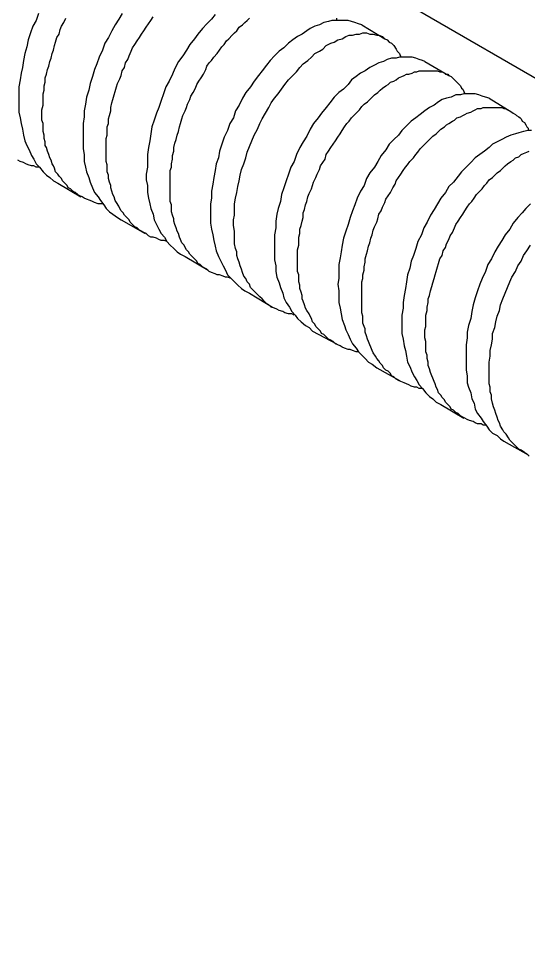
# Model space of a CAD drawing. Extents: x 23 to 317, y -101 to 289.
# Drawn here: x 129.82 to 136.5, y 45.34 to 57.37 of the extents above; entities that cross this region are included whole.
import ezdxf

# ---------------------------------------------------------------- set-up
doc = ezdxf.new("R2010")
doc.units = 0
doc.layers.get('0').update_dxf_attribs({"linetype": 'CONTINUOUS'})

msp = doc.modelspace()

# ---------------------------------------------------------------- linework, layer by layer
at = {"color": 7}
for points in [[(128.16316, 61.460842), (159.261851, 43.495044)], [(130.084315, 57.438424), (130.054297, 57.34837), (130.009269, 57.273325), (129.979251, 57.183271), (129.949233, 57.093217), (129.934224, 57.003163), (129.904206, 56.913108), (129.889197, 56.823054), (129.874188, 56.733), (129.859179, 56.657955), (129.84417, 56.567901), (129.829161, 56.477847), (129.829161, 56.387793), (129.829161, 56.312748), (129.829161, 56.222694), (129.829161, 56.147648), (129.84417, 56.072603), (129.859179, 55.997558), (129.874188, 55.922513), (129.889197, 55.847468), (129.904206, 55.772423), (129.934224, 55.712387), (129.964242, 55.652351), (129.99426, 55.577306), (130.024279, 55.532279), (130.054297, 55.472242), (130.099324, 55.427215), (130.144351, 55.367179), (130.189378, 55.322152), (130.234405, 55.292134), (130.279432, 55.247107), (130.339468, 55.217089)], [(131.179973, 57.438424), (131.134946, 57.363379), (131.089919, 57.288334), (131.044892, 57.213289), (130.999865, 57.123235), (130.954838, 57.04819), (130.92482, 56.958136), (130.879793, 56.868081), (130.849775, 56.778027), (130.819757, 56.702982), (130.789739, 56.612928), (130.759721, 56.522874), (130.744712, 56.43282), (130.714693, 56.342766), (130.699684, 56.252712), (130.684675, 56.162657), (130.684675, 56.087612), (130.669666, 55.997558), (130.669666, 55.907504), (130.669666, 55.832459), (130.669666, 55.742405), (130.669666, 55.66736), (130.684675, 55.592315), (130.684675, 55.502261), (130.699684, 55.427215), (130.714693, 55.367179), (130.744712, 55.292134), (130.759721, 55.232098), (130.789739, 55.157053), (130.819757, 55.097017), (130.864784, 55.036981), (130.894802, 54.991954), (130.939829, 54.931918), (130.969847, 54.886891), (131.014874, 54.841864), (131.059901, 54.811846), (131.119937, 54.766819), (131.164964, 54.7368)], [(132.395704, 57.423415), (132.350677, 57.363379), (132.290641, 57.303343), (132.230605, 57.243307), (132.170568, 57.168262), (132.125541, 57.108226), (132.065505, 57.033181), (132.020478, 56.958136), (131.975451, 56.88309), (131.915415, 56.808045), (131.870388, 56.717991), (131.84037, 56.642946), (131.795343, 56.552892), (131.750316, 56.477847), (131.720298, 56.387793), (131.69028, 56.297739), (131.660262, 56.207685), (131.630244, 56.132639), (131.600226, 56.042585), (131.570208, 55.952531), (131.555199, 55.862477), (131.54019, 55.772423), (131.525181, 55.682369), (131.510172, 55.592315), (131.510172, 55.51727), (131.510172, 55.427215), (131.495163, 55.337161), (131.495163, 55.262116), (131.510172, 55.187071), (131.510172, 55.097017), (131.525181, 55.021972), (131.54019, 54.946927), (131.555199, 54.886891), (131.585217, 54.811846), (131.600226, 54.7368), (131.630244, 54.676764), (131.660262, 54.616728), (131.69028, 54.556692), (131.735307, 54.511665), (131.765325, 54.451629), (131.810352, 54.406602), (131.855379, 54.361575), (131.900406, 54.316548), (131.945433, 54.28653), (132.005469, 54.256512)], [(130.92482, 54.946927), (130.894802, 54.946927), (130.864784, 54.946927), (130.819757, 54.961936), (130.789739, 54.976945), (130.759721, 54.991954), (130.714693, 55.006963), (130.684675, 55.021972), (130.654657, 55.036981), (130.624639, 55.05199), (130.594621, 55.066999), (130.564603, 55.097017), (130.534585, 55.112026), (130.504567, 55.142044), (130.474549, 55.157053), (130.45954, 55.187071), (130.429522, 55.217089), (130.399504, 55.247107), (130.384495, 55.277125), (130.354477, 55.307143), (130.339468, 55.337161), (130.30945, 55.367179), (130.294441, 55.412206), (130.279432, 55.442224), (130.264423, 55.472242), (130.249414, 55.51727), (130.234405, 55.547288), (130.219396, 55.592315), (130.204387, 55.637342), (130.189378, 55.682369), (130.174369, 55.712387), (130.174369, 55.757414), (130.15936, 55.802441), (130.15936, 55.847468), (130.144351, 55.892495), (130.144351, 55.937522), (130.144351, 55.997558), (130.129342, 56.042585), (130.129342, 56.087612), (130.129342, 56.132639), (130.129342, 56.177666), (130.144351, 56.237703), (130.144351, 56.28273), (130.144351, 56.342766), (130.144351, 56.387793), (130.15936, 56.43282), (130.15936, 56.492856), (130.174369, 56.537883), (130.174369, 56.597919), (130.189378, 56.642946), (130.204387, 56.702982), (130.219396, 56.748009), (130.234405, 56.808045), (130.249414, 56.853072), (130.264423, 56.913108), (130.279432, 56.958136), (130.294441, 57.018172), (130.30945, 57.063199), (130.324459, 57.123235), (130.354477, 57.168262), (130.369486, 57.228298), (130.384495, 57.273325), (130.414513, 57.318352), (130.444531, 57.378388)], [(131.765325, 54.451629), (131.735307, 54.466638), (131.69028, 54.466638), (131.660262, 54.481647), (131.630244, 54.496656), (131.585217, 54.511665), (131.555199, 54.511665), (131.525181, 54.526674), (131.495163, 54.556692), (131.465145, 54.571701), (131.435126, 54.58671), (131.405108, 54.601719), (131.37509, 54.631737), (131.345072, 54.646746), (131.315054, 54.676764), (131.285036, 54.706782), (131.270027, 54.7368), (131.240009, 54.766819), (131.209991, 54.796837), (131.194982, 54.826855), (131.164964, 54.856873), (131.149955, 54.886891), (131.134946, 54.916909), (131.104928, 54.961936), (131.089919, 54.991954), (131.07491, 55.036981), (131.059901, 55.066999), (131.044892, 55.112026), (131.029883, 55.157053), (131.029883, 55.187071), (131.014874, 55.232098), (130.999865, 55.277125), (130.999865, 55.322152), (130.984856, 55.367179), (130.984856, 55.412206), (130.984856, 55.457233), (130.969847, 55.502261), (130.969847, 55.547288), (130.969847, 55.607324), (130.969847, 55.652351), (130.969847, 55.697378), (130.969847, 55.742405), (130.969847, 55.802441), (130.984856, 55.847468), (130.984856, 55.907504), (130.984856, 55.952531), (130.999865, 55.997558), (130.999865, 56.057594), (131.014874, 56.102621), (131.029883, 56.162657), (131.029883, 56.207685), (131.044892, 56.267721), (131.059901, 56.312748), (131.07491, 56.372784), (131.089919, 56.417811), (131.104928, 56.477847), (131.119937, 56.522874), (131.149955, 56.58291), (131.164964, 56.627937), (131.179973, 56.687973), (131.209991, 56.733), (131.225, 56.793036), (131.255018, 56.838063), (131.270027, 56.88309), (131.300045, 56.943127), (131.315054, 56.988154), (131.345072, 57.033181), (131.37509, 57.078208), (131.405108, 57.123235), (131.435126, 57.168262), (131.465145, 57.213289), (131.495163, 57.258316), (131.525181, 57.303343), (131.555199, 57.34837), (131.585217, 57.393397)], [(132.60583, 53.97134), (132.560803, 53.986349), (132.530785, 53.986349), (132.500767, 54.001358), (132.45574, 54.016367), (132.425722, 54.016367), (132.395704, 54.031376), (132.350677, 54.046386), (132.320659, 54.061395), (132.290641, 54.091413), (132.260623, 54.106422), (132.230605, 54.121431), (132.200587, 54.151449), (132.170568, 54.166458), (132.155559, 54.196476), (132.125541, 54.226494), (132.095523, 54.256512), (132.065505, 54.28653), (132.050496, 54.316548), (132.020478, 54.346566), (132.005469, 54.376584), (131.99046, 54.406602), (131.960442, 54.43662), (131.945433, 54.481647), (131.930424, 54.511665), (131.915415, 54.556692), (131.900406, 54.58671), (131.885397, 54.631737), (131.870388, 54.676764), (131.855379, 54.721791), (131.855379, 54.751809), (131.84037, 54.796837), (131.825361, 54.841864), (131.825361, 54.886891), (131.825361, 54.931918), (131.810352, 54.976945), (131.810352, 55.036981), (131.810352, 55.082008), (131.810352, 55.127035), (131.810352, 55.172062), (131.810352, 55.217089), (131.810352, 55.277125), (131.810352, 55.322152), (131.810352, 55.382188), (131.825361, 55.427215), (131.825361, 55.472242), (131.84037, 55.532279), (131.84037, 55.577306), (131.855379, 55.637342), (131.855379, 55.682369), (131.870388, 55.742405), (131.885397, 55.787432), (131.900406, 55.847468), (131.915415, 55.892495), (131.930424, 55.952531), (131.945433, 55.997558), (131.960442, 56.057594), (131.975451, 56.102621), (132.005469, 56.162657), (132.020478, 56.207685), (132.035487, 56.252712), (132.065505, 56.312748), (132.080514, 56.357775), (132.110532, 56.402802), (132.14055, 56.462838), (132.155559, 56.507865), (132.185578, 56.552892), (132.215596, 56.597919), (132.245614, 56.642946), (132.275632, 56.702982), (132.290641, 56.748009), (132.320659, 56.793036), (132.350677, 56.823054), (132.380695, 56.868081), (132.425722, 56.913108), (132.45574, 56.958136), (132.485758, 57.003163), (132.515776, 57.033181), (132.545794, 57.078208), (132.575812, 57.108226), (132.620839, 57.153253), (132.650857, 57.183271), (132.680875, 57.213289), (132.710893, 57.258316), (132.75592, 57.288334), (132.785938, 57.318352), (132.815956, 57.34837), (132.845974, 57.378388)], [(134.316858, 57.288334), (134.271831, 57.303343), (134.226804, 57.318352), (134.181777, 57.333361), (134.13675, 57.34837), (134.091723, 57.34837), (134.031687, 57.34837), (133.98666, 57.34837), (133.926624, 57.34837), (133.881597, 57.333361), (133.821561, 57.318352), (133.761525, 57.288334), (133.701489, 57.273325), (133.641453, 57.243307), (133.596425, 57.213289), (133.536389, 57.168262), (133.476353, 57.138244), (133.416317, 57.093217), (133.356281, 57.04819), (133.296245, 56.988154), (133.236209, 56.943127), (133.176173, 56.88309), (133.116137, 56.823054), (133.07111, 56.763018), (133.011074, 56.687973), (132.966047, 56.627937), (132.906011, 56.552892), (132.860983, 56.477847), (132.800947, 56.402802), (132.75592, 56.327757), (132.710893, 56.237703), (132.665866, 56.162657), (132.635848, 56.072603), (132.590821, 55.997558), (132.560803, 55.907504), (132.515776, 55.81745), (132.485758, 55.727396), (132.45574, 55.637342), (132.440731, 55.547288), (132.410713, 55.472242), (132.395704, 55.382188), (132.380695, 55.292134), (132.365686, 55.20208), (132.350677, 55.112026), (132.350677, 55.021972), (132.335668, 54.946927), (132.335668, 54.856873), (132.335668, 54.781828), (132.335668, 54.691773), (132.350677, 54.616728), (132.365686, 54.541683), (132.380695, 54.466638), (132.395704, 54.391593), (132.410713, 54.331557), (132.440731, 54.256512), (132.470749, 54.196476), (132.500767, 54.13644), (132.530785, 54.076404), (132.560803, 54.016367), (132.60583, 53.97134), (132.650857, 53.926313), (132.695884, 53.881286), (132.740911, 53.836259), (132.785938, 53.806241), (132.845974, 53.776223)], [(133.98666, 57.378388), (133.98666, 57.34837)], [(134.316858, 57.288334), (134.617039, 57.108226)], [(133.431326, 53.491052), (133.401308, 53.506061), (133.356281, 53.506061), (133.311254, 53.52107), (133.281236, 53.536079), (133.236209, 53.551088), (133.206191, 53.566097), (133.176173, 53.581106), (133.131146, 53.596115), (133.101128, 53.626133), (133.07111, 53.641142), (133.041092, 53.67116), (133.011074, 53.701178), (132.981056, 53.731196), (132.951038, 53.761214), (132.92102, 53.791232), (132.891001, 53.82125), (132.860983, 53.851268), (132.845974, 53.896295), (132.815956, 53.926313), (132.800947, 53.97134), (132.770929, 54.001358), (132.75592, 54.046386), (132.740911, 54.091413), (132.725902, 54.13644), (132.710893, 54.181467), (132.695884, 54.226494), (132.680875, 54.271521), (132.680875, 54.316548), (132.665866, 54.361575), (132.650857, 54.421611), (132.650857, 54.466638), (132.650857, 54.526674), (132.650857, 54.58671), (132.635848, 54.661755), (132.635848, 54.7368), (132.650857, 54.796837), (132.650857, 54.871882), (132.650857, 54.946927), (132.665866, 55.021972), (132.680875, 55.097017), (132.695884, 55.172062), (132.710893, 55.247107), (132.725902, 55.322152), (132.740911, 55.397197), (132.770929, 55.472242), (132.800947, 55.547288), (132.815956, 55.622333), (132.845974, 55.697378), (132.875992, 55.772423), (132.906011, 55.847468), (132.951038, 55.922513), (132.981056, 55.997558), (133.011074, 56.057594), (133.056101, 56.132639), (133.101128, 56.207685), (133.131146, 56.267721), (133.176173, 56.327757), (133.2212, 56.387793), (133.266227, 56.447829), (133.311254, 56.507865), (133.356281, 56.567901), (133.416317, 56.627937), (133.461344, 56.672964), (133.506371, 56.733), (133.551398, 56.778027), (133.611434, 56.823054), (133.656462, 56.868081), (133.701489, 56.913108), (133.761525, 56.943127), (133.806552, 56.973145), (133.851579, 57.018172), (133.911615, 57.04819), (133.956642, 57.063199), (134.001669, 57.093217), (134.061705, 57.108226), (134.106732, 57.138244), (134.151759, 57.153253), (134.196786, 57.153253), (134.241813, 57.168262), (134.28684, 57.168262), (134.331867, 57.183271), (134.376895, 57.183271), (134.421922, 57.168262), (134.466949, 57.168262), (134.511976, 57.153253), (134.541994, 57.153253), (134.587021, 57.138244), (134.617039, 57.108226), (134.647057, 57.093217), (134.677075, 57.063199), (134.707093, 57.04819), (134.737111, 57.018172), (134.767129, 56.973145), (134.782138, 56.943127), (134.812156, 56.913108), (134.827165, 56.868081)], [(135.142355, 56.808045), (135.112337, 56.823054), (135.06731, 56.838063), (135.022282, 56.853072), (134.977255, 56.868081), (134.917219, 56.868081), (134.872192, 56.868081), (134.812156, 56.868081), (134.767129, 56.853072), (134.707093, 56.853072), (134.647057, 56.838063), (134.60203, 56.808045), (134.541994, 56.793036), (134.481958, 56.763018), (134.421922, 56.733), (134.361886, 56.687973), (134.301849, 56.657955), (134.241813, 56.612928), (134.181777, 56.567901), (134.13675, 56.507865), (134.076714, 56.447829), (134.016678, 56.402802), (133.956642, 56.342766), (133.896606, 56.267721), (133.851579, 56.207685), (133.791543, 56.132639), (133.746516, 56.072603), (133.68648, 55.997558), (133.641453, 55.922513), (133.596425, 55.832459), (133.551398, 55.757414), (133.506371, 55.682369), (133.461344, 55.592315), (133.431326, 55.502261), (133.386299, 55.427215), (133.356281, 55.337161), (133.326263, 55.247107), (133.296245, 55.157053), (133.266227, 55.066999), (133.251218, 54.976945), (133.2212, 54.886891), (133.206191, 54.811846), (133.191182, 54.721791), (133.191182, 54.631737), (133.176173, 54.541683), (133.176173, 54.466638), (133.176173, 54.376584), (133.176173, 54.301539), (133.176173, 54.211485), (133.191182, 54.13644), (133.191182, 54.061395), (133.206191, 53.986349), (133.236209, 53.911304), (133.251218, 53.851268), (133.281236, 53.776223), (133.296245, 53.716187), (133.326263, 53.656151), (133.37129, 53.596115), (133.401308, 53.536079), (133.446335, 53.491052), (133.476353, 53.446025), (133.52138, 53.400998), (133.581416, 53.355971), (133.626444, 53.325953), (133.671471, 53.280925)], [(135.142355, 56.808045), (135.457544, 56.627937)], [(134.271831, 53.010763), (134.241813, 53.010763), (134.196786, 53.025772), (134.166768, 53.040781), (134.13675, 53.040781), (134.091723, 53.05579), (134.061705, 53.070799), (134.031687, 53.085808), (134.001669, 53.100817), (133.971651, 53.115826), (133.941633, 53.145844), (133.911615, 53.160853), (133.881597, 53.175862), (133.851579, 53.20588), (133.821561, 53.235898), (133.791543, 53.250907), (133.776534, 53.280925), (133.746516, 53.310943), (133.716498, 53.340962), (133.701489, 53.37098), (133.671471, 53.400998), (133.656462, 53.446025), (133.641453, 53.476043), (133.626444, 53.506061), (133.596425, 53.551088), (133.581416, 53.581106), (133.566407, 53.626133), (133.551398, 53.67116), (133.536389, 53.701178), (133.536389, 53.746205), (133.52138, 53.791232), (133.506371, 53.836259), (133.506371, 53.881286), (133.491362, 53.926313), (133.491362, 53.97134), (133.491362, 54.016367), (133.476353, 54.061395), (133.476353, 54.106422), (133.476353, 54.151449), (133.476353, 54.211485), (133.476353, 54.256512), (133.476353, 54.301539), (133.476353, 54.346566), (133.491362, 54.406602), (133.491362, 54.451629), (133.491362, 54.511665), (133.506371, 54.556692), (133.506371, 54.616728), (133.52138, 54.661755), (133.536389, 54.721791), (133.551398, 54.766819), (133.551398, 54.826855), (133.566407, 54.871882), (133.581416, 54.931918), (133.596425, 54.976945), (133.611434, 55.036981), (133.626444, 55.082008), (133.656462, 55.142044), (133.671471, 55.187071), (133.68648, 55.232098), (133.716498, 55.292134), (133.731507, 55.337161), (133.761525, 55.397197), (133.776534, 55.442224), (133.806552, 55.487252), (133.83657, 55.532279), (133.851579, 55.592315), (133.881597, 55.637342), (133.911615, 55.682369), (133.941633, 55.727396), (133.971651, 55.772423), (134.001669, 55.81745), (134.031687, 55.862477), (134.061705, 55.907504), (134.091723, 55.952531), (134.121741, 55.997558), (134.151759, 56.027576), (134.181777, 56.072603), (134.211795, 56.102621), (134.256822, 56.147648), (134.28684, 56.177666), (134.316858, 56.222694), (134.346877, 56.252712), (134.391904, 56.28273), (134.421922, 56.312748), (134.45194, 56.342766), (134.481958, 56.372784), (134.526985, 56.402802), (134.557003, 56.43282), (134.587021, 56.462838), (134.632048, 56.492856), (134.662066, 56.507865), (134.692084, 56.537883), (134.737111, 56.552892), (134.767129, 56.567901), (134.797147, 56.597919), (134.842174, 56.612928), (134.872192, 56.627937), (134.90221, 56.642946), (134.932228, 56.642946), (134.977255, 56.657955), (135.007273, 56.672964), (135.037291, 56.672964), (135.06731, 56.687973), (135.097328, 56.687973), (135.127346, 56.687973), (135.157364, 56.687973), (135.187382, 56.687973), (135.2174, 56.687973), (135.247418, 56.687973), (135.277436, 56.687973), (135.307454, 56.687973), (135.337472, 56.672964), (135.36749, 56.672964), (135.397508, 56.657955), (135.412517, 56.642946), (135.442535, 56.642946), (135.457544, 56.627937), (135.487562, 56.612928), (135.502571, 56.597919), (135.532589, 56.567901), (135.547598, 56.552892), (135.562607, 56.537883), (135.592625, 56.507865), (135.607634, 56.492856), (135.622643, 56.462838), (135.637652, 56.447829), (135.652661, 56.417811), (135.66767, 56.387793)], [(135.98286, 56.327757), (135.937833, 56.342766), (135.892806, 56.357775), (135.847779, 56.372784), (135.802752, 56.387793), (135.757724, 56.387793), (135.712697, 56.387793), (135.652661, 56.387793), (135.607634, 56.372784), (135.547598, 56.372784), (135.487562, 56.342766), (135.427526, 56.327757), (135.36749, 56.312748), (135.322463, 56.28273), (135.262427, 56.237703), (135.202391, 56.207685), (135.142355, 56.162657), (135.082319, 56.11763), (135.022282, 56.072603), (134.962246, 56.027576), (134.90221, 55.96754), (134.842174, 55.907504), (134.797147, 55.847468), (134.737111, 55.787432), (134.677075, 55.727396), (134.632048, 55.652351), (134.572012, 55.577306), (134.526985, 55.502261), (134.481958, 55.427215), (134.421922, 55.35217), (134.376895, 55.277125), (134.346877, 55.187071), (134.301849, 55.112026), (134.256822, 55.021972), (134.226804, 54.931918), (134.196786, 54.856873), (134.166768, 54.766819), (134.13675, 54.676764), (134.106732, 54.58671), (134.076714, 54.496656), (134.061705, 54.406602), (134.046696, 54.316548), (134.031687, 54.241503), (134.016678, 54.151449), (134.016678, 54.061395), (134.016678, 53.97134), (134.001669, 53.896295), (134.016678, 53.806241), (134.016678, 53.731196), (134.016678, 53.656151), (134.031687, 53.581106), (134.046696, 53.506061), (134.061705, 53.431016), (134.091723, 53.355971), (134.106732, 53.295934), (134.13675, 53.235898), (134.166768, 53.175862), (134.196786, 53.115826), (134.241813, 53.05579), (134.271831, 53.010763), (134.316858, 52.965736), (134.361886, 52.920709), (134.406913, 52.875682), (134.45194, 52.845664), (134.511976, 52.800637)], [(135.98286, 56.327757), (136.28304, 56.147648)], [(135.112337, 52.530474), (135.06731, 52.530474), (135.037291, 52.545483), (135.007273, 52.545483), (134.962246, 52.560492), (134.932228, 52.575501), (134.90221, 52.59051), (134.872192, 52.60552), (134.827165, 52.620529), (134.797147, 52.635538), (134.767129, 52.650547), (134.737111, 52.680565), (134.707093, 52.695574), (134.692084, 52.725592), (134.662066, 52.75561), (134.632048, 52.770619), (134.60203, 52.800637), (134.587021, 52.830655), (134.557003, 52.860673), (134.541994, 52.890691), (134.511976, 52.920709), (134.496967, 52.950727), (134.466949, 52.995754), (134.45194, 53.025772), (134.436931, 53.070799), (134.421922, 53.100817), (134.406913, 53.145844), (134.391904, 53.175862), (134.376895, 53.220889), (134.361886, 53.265916), (134.361886, 53.310943), (134.346877, 53.340962), (134.331867, 53.385989), (134.331867, 53.431016), (134.331867, 53.476043), (134.316858, 53.52107), (134.316858, 53.581106), (134.316858, 53.626133), (134.316858, 53.67116), (134.316858, 53.716187), (134.316858, 53.776223), (134.316858, 53.82125), (134.316858, 53.866277), (134.316858, 53.926313), (134.331867, 53.97134), (134.331867, 54.016367), (134.346877, 54.076404), (134.346877, 54.121431), (134.361886, 54.181467), (134.361886, 54.226494), (134.376895, 54.28653), (134.391904, 54.331557), (134.406913, 54.391593), (134.421922, 54.43662), (134.436931, 54.496656), (134.45194, 54.541683), (134.466949, 54.601719), (134.481958, 54.646746), (134.511976, 54.706782), (134.526985, 54.751809), (134.541994, 54.811846), (134.572012, 54.856873), (134.587021, 54.9019), (134.617039, 54.961936), (134.632048, 55.006963), (134.662066, 55.05199), (134.692084, 55.097017), (134.722102, 55.157053), (134.75212, 55.20208), (134.767129, 55.247107), (134.797147, 55.292134), (134.827165, 55.337161), (134.857183, 55.382188), (134.887201, 55.427215), (134.917219, 55.457233), (134.947237, 55.502261), (134.992264, 55.547288), (135.022282, 55.592315), (135.0523, 55.622333), (135.082319, 55.66736), (135.112337, 55.697378), (135.157364, 55.742405), (135.187382, 55.772423), (135.2174, 55.802441), (135.247418, 55.832459), (135.292445, 55.862477), (135.322463, 55.892495), (135.352481, 55.922513), (135.397508, 55.952531), (135.427526, 55.982549), (135.457544, 55.997558), (135.502571, 56.027576), (135.532589, 56.042585), (135.562607, 56.072603), (135.607634, 56.087612), (135.637652, 56.102621), (135.66767, 56.11763), (135.697688, 56.132639), (135.742715, 56.147648), (135.772733, 56.162657), (135.802752, 56.177666), (135.83277, 56.192675), (135.877797, 56.192675), (135.907815, 56.207685), (135.937833, 56.207685), (135.967851, 56.207685), (135.997869, 56.207685), (136.027887, 56.207685), (136.057905, 56.207685), (136.087923, 56.207685), (136.117941, 56.207685), (136.147959, 56.207685), (136.177977, 56.192675), (136.192986, 56.192675), (136.223004, 56.177666), (136.253022, 56.162657), (136.28304, 56.147648), (136.298049, 56.132639), (136.328067, 56.11763), (136.343076, 56.102621), (136.373094, 56.087612), (136.388103, 56.072603), (136.403112, 56.057594), (136.418121, 56.027576), (136.448139, 56.012567), (136.463148, 55.982549), (136.478157, 55.952531), (136.493166, 55.937522), (136.493166, 55.907504)], [(136.538194, 55.907504), (136.493166, 55.907504), (136.43313, 55.892495), (136.373094, 55.877486), (136.328067, 55.862477), (136.268031, 55.847468), (136.207995, 55.81745), (136.147959, 55.787432), (136.087923, 55.757414), (136.027887, 55.727396), (135.98286, 55.682369), (135.922824, 55.637342), (135.862788, 55.592315), (135.802752, 55.547288), (135.742715, 55.487252), (135.682679, 55.427215), (135.622643, 55.367179), (135.577616, 55.307143), (135.51758, 55.232098), (135.457544, 55.172062), (135.412517, 55.097017), (135.352481, 55.021972), (135.307454, 54.946927), (135.262427, 54.871882), (135.2174, 54.796837), (135.172373, 54.706782), (135.127346, 54.631737), (135.097328, 54.541683), (135.0523, 54.451629), (135.022282, 54.361575), (134.992264, 54.271521), (134.962246, 54.196476), (134.947237, 54.106422), (134.917219, 54.016367), (134.90221, 53.926313), (134.887201, 53.836259), (134.872192, 53.746205), (134.857183, 53.656151), (134.857183, 53.581106), (134.842174, 53.491052), (134.842174, 53.416007), (134.842174, 53.325953), (134.842174, 53.250907), (134.857183, 53.175862), (134.872192, 53.085808), (134.887201, 53.025772), (134.90221, 52.950727), (134.917219, 52.875682), (134.947237, 52.815646), (134.977255, 52.740601), (135.007273, 52.680565), (135.037291, 52.635538), (135.06731, 52.575501), (135.112337, 52.530474), (135.157364, 52.470438), (135.202391, 52.425411), (135.247418, 52.395393), (135.292445, 52.350366), (135.352481, 52.320348)], [(135.937833, 52.050186), (135.907815, 52.050186), (135.877797, 52.065195), (135.83277, 52.065195), (135.802752, 52.080204), (135.772733, 52.095213), (135.727706, 52.110222), (135.697688, 52.125231), (135.66767, 52.14024), (135.637652, 52.155249), (135.607634, 52.170258), (135.577616, 52.200276), (135.547598, 52.215285), (135.51758, 52.245303), (135.487562, 52.260312), (135.472553, 52.29033), (135.442535, 52.320348), (135.412517, 52.350366), (135.397508, 52.380384), (135.36749, 52.410402), (135.352481, 52.44042), (135.322463, 52.470438), (135.307454, 52.515465), (135.292445, 52.545483), (135.277436, 52.59051), (135.262427, 52.620529), (135.247418, 52.665556), (135.232409, 52.695574), (135.2174, 52.740601), (135.202391, 52.785628), (135.187382, 52.830655), (135.187382, 52.875682), (135.172373, 52.920709), (135.172373, 52.965736), (135.157364, 53.010763), (135.157364, 53.05579), (135.157364, 53.100817), (135.157364, 53.145844), (135.142355, 53.190871), (135.142355, 53.235898), (135.142355, 53.295934), (135.157364, 53.340962), (135.157364, 53.385989), (135.157364, 53.446025), (135.157364, 53.491052), (135.172373, 53.551088), (135.172373, 53.596115), (135.187382, 53.656151), (135.187382, 53.701178), (135.202391, 53.746205), (135.2174, 53.806241), (135.232409, 53.866277), (135.247418, 53.911304), (135.262427, 53.97134), (135.277436, 54.016367), (135.292445, 54.061395), (135.307454, 54.121431), (135.322463, 54.166458), (135.337472, 54.226494), (135.36749, 54.271521), (135.382499, 54.331557), (135.412517, 54.376584), (135.427526, 54.421611), (135.457544, 54.481647), (135.472553, 54.526674), (135.502571, 54.571701), (135.532589, 54.631737), (135.547598, 54.676764), (135.577616, 54.721791), (135.607634, 54.766819), (135.637652, 54.811846), (135.66767, 54.856873), (135.697688, 54.9019), (135.727706, 54.946927), (135.757724, 54.976945), (135.787743, 55.021972), (135.817761, 55.066999), (135.862788, 55.112026), (135.892806, 55.142044), (135.922824, 55.187071), (135.952842, 55.217089), (135.98286, 55.262116), (136.027887, 55.292134), (136.057905, 55.322152), (136.087923, 55.35217), (136.13295, 55.382188), (136.162968, 55.412206), (136.192986, 55.442224), (136.223004, 55.472242), (136.268031, 55.502261), (136.298049, 55.51727), (136.328067, 55.547288), (136.373094, 55.562297), (136.403112, 55.592315), (136.43313, 55.607324), (136.478157, 55.622333), (136.508176, 55.637342)], [(130.099324, 55.427215), (130.054297, 55.427215), (130.024279, 55.442224), (129.99426, 55.442224), (129.949233, 55.457233), (129.919215, 55.472242), (129.889197, 55.487252), (129.84417, 55.502261), (129.814152, 55.51727)], [(130.339468, 55.217089), (130.639648, 55.036981)], [(136.523185, 54.946927), (136.463148, 54.886891), (136.418121, 54.826855), (136.358085, 54.766819), (136.298049, 54.691773), (136.253022, 54.616728), (136.192986, 54.541683), (136.147959, 54.466638), (136.102932, 54.391593), (136.057905, 54.316548), (136.012878, 54.226494), (135.967851, 54.151449), (135.937833, 54.061395), (135.892806, 53.97134), (135.862788, 53.896295), (135.83277, 53.806241), (135.802752, 53.716187), (135.772733, 53.626133), (135.757724, 53.536079), (135.742715, 53.446025), (135.712697, 53.355971), (135.697688, 53.265916), (135.697688, 53.190871), (135.682679, 53.100817), (135.682679, 53.010763), (135.682679, 52.935718), (135.682679, 52.845664), (135.682679, 52.770619), (135.697688, 52.695574), (135.697688, 52.60552), (135.712697, 52.545483), (135.742715, 52.470438), (135.757724, 52.395393), (135.787743, 52.335357), (135.802752, 52.260312), (135.83277, 52.200276), (135.877797, 52.14024), (135.907815, 52.095213), (135.952842, 52.035177), (135.98286, 51.99015), (136.027887, 51.945123), (136.087923, 51.915105), (136.13295, 51.870077), (136.177977, 51.840059)], [(131.164964, 54.7368), (131.480154, 54.556692)], [(136.508176, 51.644942), (136.478157, 51.67496), (136.448139, 51.689969), (136.403112, 51.719987), (136.373094, 51.734996), (136.343076, 51.765014), (136.313058, 51.795032), (136.28304, 51.82505), (136.253022, 51.855068), (136.238013, 51.885087), (136.207995, 51.930114), (136.177977, 51.960132), (136.162968, 51.99015), (136.13295, 52.035177), (136.117941, 52.080204), (136.102932, 52.110222), (136.087923, 52.155249), (136.072914, 52.200276), (136.057905, 52.245303), (136.042896, 52.29033), (136.027887, 52.335357), (136.012878, 52.395393), (136.012878, 52.44042), (135.997869, 52.485447), (135.997869, 52.545483), (135.98286, 52.59051), (135.98286, 52.665556), (135.98286, 52.725592), (135.98286, 52.800637), (135.98286, 52.875682), (135.997869, 52.950727), (135.997869, 53.025772), (136.012878, 53.100817), (136.027887, 53.175862), (136.027887, 53.250907), (136.057905, 53.325953), (136.072914, 53.400998), (136.087923, 53.476043), (136.117941, 53.551088), (136.13295, 53.626133), (136.162968, 53.701178), (136.192986, 53.776223), (136.223004, 53.851268), (136.253022, 53.926313), (136.28304, 53.986349), (136.328067, 54.061395), (136.358085, 54.13644), (136.403112, 54.196476), (136.43313, 54.271521), (136.478157, 54.331557), (136.523185, 54.406602)], [(132.005469, 54.256512), (132.30565, 54.076404)], [(132.845974, 53.776223), (133.146155, 53.596115)], [(133.671471, 53.280925), (133.98666, 53.115826)], [(134.511976, 52.800637), (134.812156, 52.635538)], [(135.352481, 52.320348), (135.652661, 52.14024)], [(136.177977, 51.840059), (136.493166, 51.659951)]]:
    msp.add_lwpolyline(points, dxfattribs=at)

doc.saveas('drawing.dxf')
